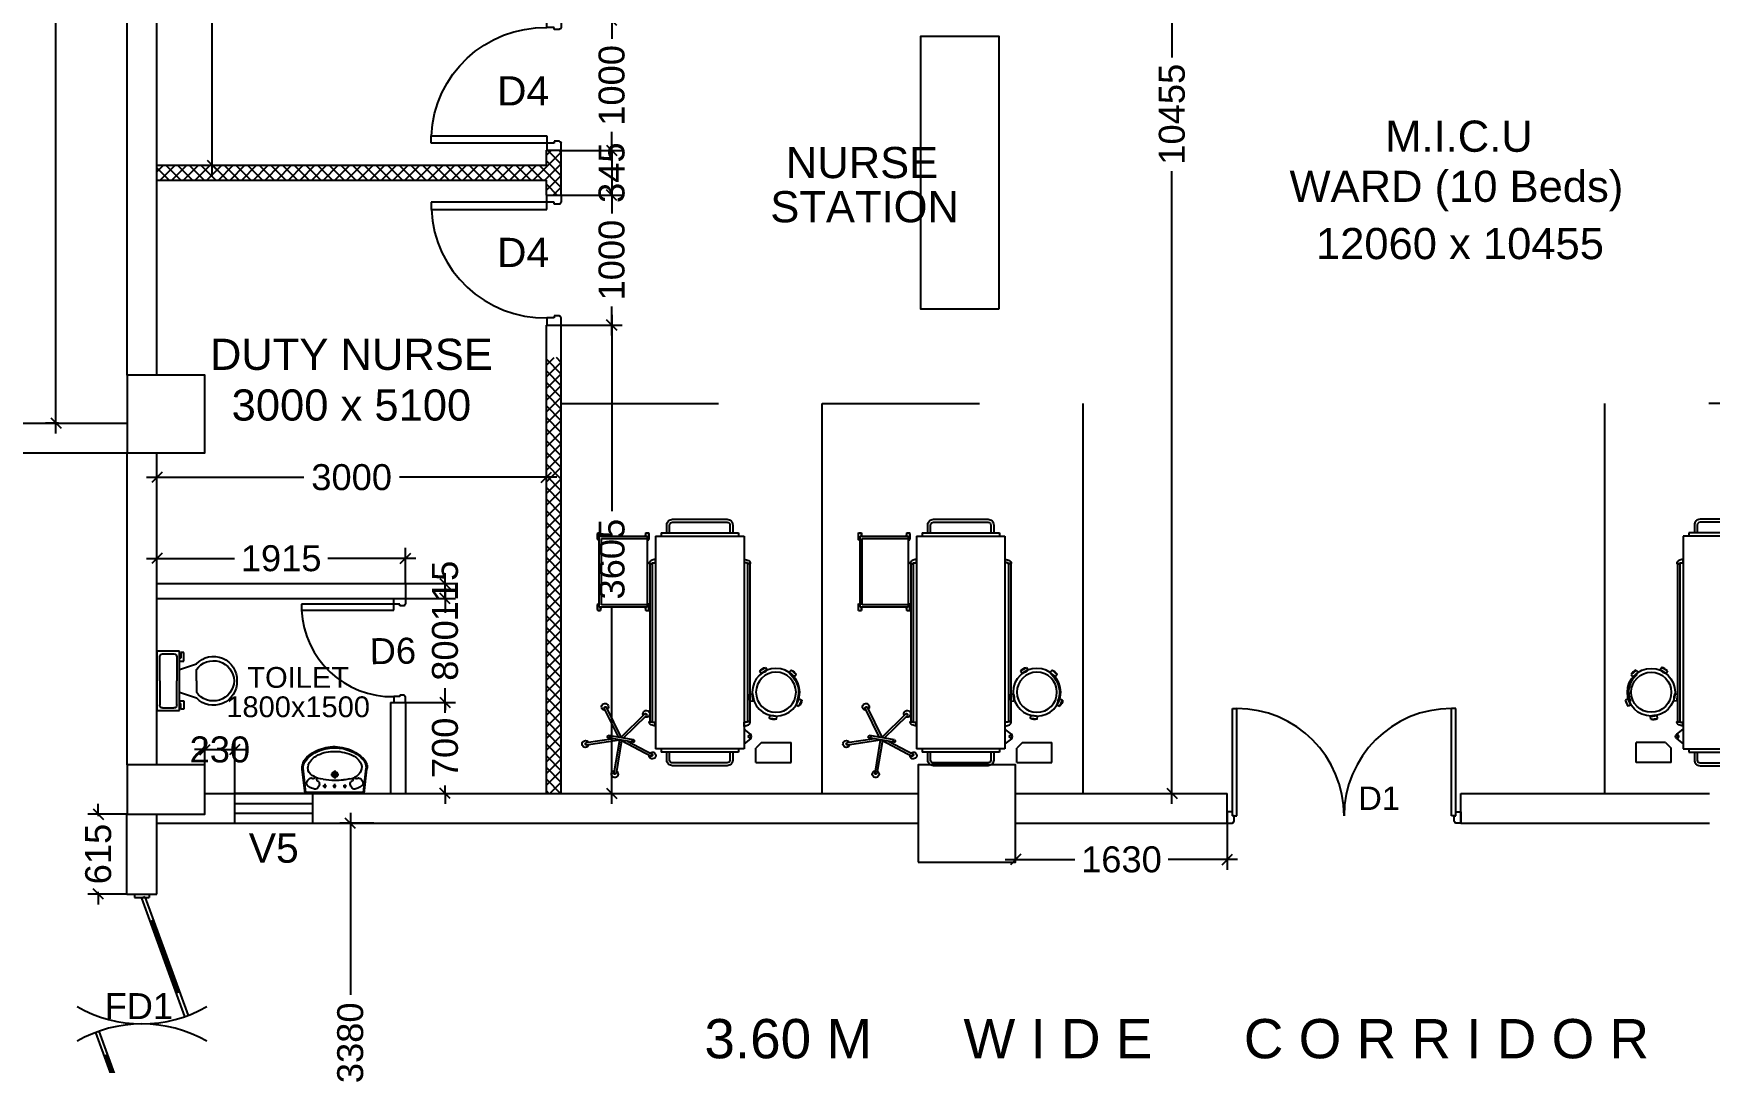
# Model space of a CAD drawing. Extents: x 7620542 to 7843793, y -6476226 to -6093835.
# Drawn here: x 7719659 to 7732567, y -6349772 to -6341852 of the extents above; entities that cross this region are included whole.
import ezdxf
from ezdxf.enums import TextEntityAlignment as Align

# ---------------------------------------------------------------- set-up
doc = ezdxf.new("R2010")
doc.units = 0
doc.header["$LTSCALE"] = 600
doc.header["$MEASUREMENT"] = 0
doc.header["$PDMODE"] = 35
doc.linetypes.add('DASHED', pattern=[0.75, 0.5, -0.25])
doc.layers.get('0').update_dxf_attribs({"linetype": 'CONTINUOUS'})
doc.layers.get('Defpoints').update_dxf_attribs({"linetype": 'CONTINUOUS'})
for name, color, linetype in [('Beds', 33, 'CONTINUOUS'), ('DIMEN', 5, 'CONTINUOUS'), ('DOOR', 32, 'CONTINUOUS'), ('Fire Door', 10, 'CONTINUOUS'), ('furniture', 33, 'CONTINUOUS'), ('joinery', 7, 'CONTINUOUS'), ('LA-column', 3, 'CONTINUOUS'), ('LOADING', 140, 'CONTINUOUS'), ('PARTI', 21, 'CONTINUOUS'), ('Parti Hat', 35, 'CONTINUOUS'), ('Room Dim', 1, 'CONTINUOUS'), ('TEXT', 6, 'CONTINUOUS'), ('Toi-Euip', 8, 'CONTINUOUS'), ('toi-fix', 46, 'CONTINUOUS'), ('Walls', 7, 'CONTINUOUS'), ('WIN', 151, 'CONTINUOUS'), ('Working Dim', 5, 'CONTINUOUS')]:
    doc.layers.add(name, color=color, linetype=linetype)
doc.styles.add('ari', font='arial.ttf')
doc.styles.add('ARIAL', font='arial.ttf')
doc.dimstyles.new('int. dim', dxfattribs={"dimtxt": 450, "dimasz": 80, "dimexe": 80, "dimexo": 0, "dimgap": 70, "dimtad": 0, "dimdec": 0, "dimzin": 12, "dimdsep": 46, "dimtxsty": 'ari', "dimblk": 'OBLIQUE', "dimcen": 2, "dimdle": 80, "dimclrd": 256, "dimclre": 256, "dimclrt": 6, "dimadec": 0, "dimazin": 0, "dimtfac": 1, "dimtdec": 0, "dimtix": 1, "dimtmove": 2, "dimatfit": 3, "dimfxl": 1, "dimtolj": 1, "dimtzin": 0, "dimlwd": -1, "dimlwe": -1, "dimarcsym": 0})

# ---------------------------------------------------------------- blocks, each defined once
blk = doc.blocks.new('_Oblique')
at = {"color": 0, "linetype": 'ByBlock', "lineweight": -2}
blk.add_line((-0.5, -0.5), (0.5, 0.5), dxfattribs=at)
blk = doc.blocks.new('*D2118')
at = {"layer": 'Defpoints', "color": 0, "transparency": 16777216}
for p in [(7719852, -6337245), (7719831, -6344850), (7719852, -6344850)]:
    blk.add_point(p, dxfattribs=at)
at = {"layer": 'Working Dim', "transparency": 16777216}
for p, q in [((7719831, -6337165), (7719831, -6340679)), ((7719852, -6337245), (7719751, -6337245)), ((7719831, -6344930), (7719831, -6341416)), ((7719852, -6344850), (7719751, -6344850))]:
    blk.add_line(p, q, dxfattribs=at)
at = {"layer": 'Working Dim', "transparency": 16777216, "xscale": 80, "yscale": 80, "zscale": 80}
for p, rotation in [((7719831, -6337245), 90), ((7719831, -6344850), 270)]:
    blk.add_blockref('_Oblique', p, dxfattribs=dict(at, rotation=rotation))
at = {"layer": 'Working Dim', "color": 6, "transparency": 16777216, "insert": (7719831, -6341048), "char_height": 200, "attachment_point": 5, "rotation": 90, "style": 'ari'}
blk.add_mtext('\\A1;7605', dxfattribs=at)
blk = doc.blocks.new('1000')
at = {"layer": 'DOOR'}
for p, q in [((0, -100), (0, 0)), ((0, 0), (50, 0)), ((50, -100), (0, -100)), ((50, 0), (50, -2)), ((63, -49), (50, -49)), ((50, -49), (50, -100)), ((50, -100), (50, -901)), ((100, -100), (50, -100)), ((63, -13), (61, -13)), ((63, -13), (63, -49)), ((100, -901), (100, -100)), ((837, -13), (837, -49)), ((837, -13), (839, -13)), ((837, -49), (850, -49)), ((850, 0), (850, -2)), ((900, 0), (850, 0)), ((850, -49), (850, -100)), ((850, -100), (900, -100)), ((900, -100), (900, 0)), ((50, -901), (100, -901))]:
    blk.add_line(p, q, dxfattribs=at)
for centre, major_axis, start_param, end_param in [((50, -13), (-7.95, 7.95), 3.926991, 5.497787), ((850, -13), (7.95, 7.95), 0.785398, 2.356194)]:
    blk.add_ellipse(centre, major_axis=major_axis, ratio=1, start_param=start_param, end_param=end_param, dxfattribs=at)
at = {"layer": 'DOOR', "color": 145}
blk.add_ellipse((64, -115), major_axis=(-520, 590), ratio=1, start_param=2.464943, end_param=4.009476, dxfattribs=at)
blk = doc.blocks.new('A$C70ED7303')
at = {"layer": 'toi-fix', "color": 8}
for p, q in [((0, 0), (229, 0)), ((229, 0), (229, -174)), ((-229, 0), (0, 0)), ((-229, -174), (-229, 0)), ((-207, -44), (-207, -131)), ((0, -22), (-185, -22)), ((0, -22), (185, -22)), ((207, -44), (207, -131)), ((229, -174), (-229, -174)), ((-218, -207), (-218, -185)), ((-218, -185), (-174, -185)), ((-153, -207), (-218, -207)), ((-185, -153), (0, -153)), ((-174, -185), (-174, -174)), ((-153, -174), (-153, -207)), ((-87, -174), (-131, -305)), ((185, -153), (0, -153)), ((87, -174), (131, -305)), ((153, -174), (153, -207)), ((153, -207), (218, -207)), ((174, -185), (174, -174)), ((218, -185), (174, -185)), ((218, -207), (218, -185)), ((0, -305), (-87, -305)), ((0, -305), (87, -305))]:
    blk.add_line(p, q, dxfattribs=at)
for centre, major_axis, start_param, end_param in [((-188, -41), (13.6, -13.6), 2.214297, 4.068888), ((188, -41), (13.6, -13.6), 0.643501, 2.498091), ((-188, -134), (-13.6, -13.6), 5.35589, 7.21048), ((188, -134), (-13.6, -13.6), 0.643501, 2.498091), ((-7, -436), (-128, -128), 4.686239, 7.105146), ((5, -435), (-113, -113), 4.541602, 7.039318), ((7, -436), (56, -172), -0.351019, 2.067888), ((-5, -435), (-113, -113), 0.814663, 3.31238)]:
    blk.add_ellipse(centre, major_axis=major_axis, ratio=1, start_param=start_param, end_param=end_param, dxfattribs=at)
blk = doc.blocks.new('A$C1E9F72C1')
at = {"layer": 'Toi-Euip', "color": 8}
for p, q in [((-228, 0), (-249, -186)), ((-228, 0), (228, 0)), ((228, 0), (249, -186)), ((-221, -7), (-242, -193)), ((-213, -10), (209, -10)), ((-64, -55), (-90, -55)), ((-76, -73), (-76, -40)), ((12, -55), (-15, -55)), ((-1, -73), (-1, -40)), ((1, -175), (1, -113)), ((92, -55), (65, -55)), ((79, -67), (79, -40)), ((221, -6), (242, -193)), ((-30, -145), (31, -145))]:
    blk.add_line(p, q, dxfattribs=at)
for centre, radius in [((-76, -55), 6.49), ((1, -145), 21.7), ((1, -145), 15.6), ((-1, -55), 6.49), ((79, -55), 6.49), ((1, -145), 11)]:
    blk.add_circle(centre, radius, dxfattribs=at)
for centre, radius, start, end in [((-208, 15), 24.9, 216.2215, 258.8549), ((208, 16), 26, 271.4204, 321.2513), ((-196, -77), 20.9, 116.809, 207.5092), ((-160, -68), 57.4, 198.3504, 235.0331), ((-125, -156), 127, 109.5864, 129.4018), ((-182, -101), 18, 230.4642, 309.5358), ((-164, -121), 8.67, 53.8926, 133.9597), ((-152, -67), 34.3, 68.6439, 118.0808), ((-77, -276), 168, 94.0281, 120.4098), ((-163, -122), 8.8, 329.6713, 65.4896), ((-131, -108), 8.62, 142.6961, 276.8474), ((-168, -75), 49.6, 12.807, 54.9415), ((-115, -115), 27, 106.386, 151.7285), ((-150, -73), 32.2, 330.0791, 16.0346), ((35, -906), 808, 92.48, 98.7772), ((-3, -837), 738, 84.4518, 89.7569), ((46, -401), 299, 76.1733, 85.7679), ((102, -220), 111, 24.9779, 81.9798), ((152, -73), 32.2, 163.9654, 209.9209), ((170, -75), 49.6, 125.0585, 167.193), ((117, -115), 27, 28.2715, 73.614), ((135, -107), 7.45, 281.3197, 41.7016), ((154, -67), 34.3, 61.9192, 111.3561), ((164, -122), 7.8, 112.0693, 194.8477), ((166, -121), 8.67, 46.0403, 126.1074), ((127, -156), 127, 50.5982, 70.4136), ((184, -101), 18, 230.4642, 309.5358), ((163, -68), 57.4, 304.9669, 341.6496), ((198, -77), 20.9, 332.4908, 63.191), ((-166, -197), 84, 173.0041, 196.7608), ((-141, -199), 107, 191.4479, 227.66), ((-163, -200), 78.8, 174.8598, 213.2089), ((-120, -183), 124, 208.7854, 238.1585), ((-110, -193), 95.5, 167.3454, 194.4146), ((-129, -205), 80.8, 113.6187, 156.307), ((-83, -175), 127, 199.3054, 242.2025), ((77, -165), 141, 291.6868, 328.1397), ((137, -201), 71.5, 327.5919, 23.2221), ((147, -198), 95.2, 311.9105, 2.7762), ((150, -200), 100, 311.3831, 7.6058), ((-16, -67), 289, 226.8801, 256.3199), ((-54, -136), 202, 229.3146, 253.0106), ((-13, -73), 250, 238.9436, 269.4813), ((0, -46), 305, 248.1503, 293.8049), ((-4, -83), 277, 253.1484, 282.8609), ((5, -23), 300, 266.1546, 294.5893), ((11, -60), 296, 278.977, 313.6155), ((18, -68), 278, 292.3326, 313.7827)]:
    blk.add_arc(centre, radius, start, end, dxfattribs=at)
blk = doc.blocks.new('HF12177-P')
for p, q in [((-0.02, -0.007), (-0.189, 0.225)), ((0, 0), (-0.172, 0.237)), ((0, 0), (0.172, 0.237)), ((0.02, -0.007), (0.189, 0.225)), ((-0.063, -0.027), (-0.295, -0.102)), ((-0.01, -0.031), (-0.289, -0.121)), ((-0.12, -0.015), (-0.12, -0.019)), ((-0.112, -0.007), (0.112, -0.007)), ((-0.112, -0.027), (0.112, -0.027)), ((-0.1, -0.007), (-0.1, -0.027)), ((-0.01, -0.031), (-0.01, -0.324)), ((0.01, -0.031), (0.01, -0.324)), ((0.01, -0.031), (0.289, -0.121)), ((0.063, -0.027), (0.295, -0.102)), ((0.1, -0.007), (0.1, -0.027)), ((0.12, -0.015), (0.12, -0.019))]:
    blk.add_line(p, q)
for centre, radius, start, end in [((-0.185, 0.238), 0.03, 325.4712, 286.5288), ((-0.182, 0.23), 0.008, 126.3733, 216), ((0, -0.017), 0.315, 125.6267, 126.3733), ((-0.179, 0.233), 0.008, 36, 125.6267), ((0.185, 0.238), 0.03, 253.4712, 214.5288), ((0.179, 0.233), 0.008, 54.3733, 144), ((0, -0.017), 0.315, 53.6267, 54.3733), ((0.182, 0.23), 0.008, 324, 53.6267), ((-0.3, -0.114), 0.03, 37.4712, 358.5288), ((-0.293, -0.11), 0.008, 108, 197.6267), ((0, -0.017), 0.315, 197.6267, 198.3733), ((-0.291, -0.114), 0.008, 198.3733, 288), ((-0.112, -0.015), 0.008, 90, 180), ((-0.112, -0.019), 0.008, 180, 270), ((0.112, -0.015), 0.008, 0, 90), ((0.112, -0.019), 0.008, 270, 0), ((0.3, -0.114), 0.03, 181.4712, 142.5288), ((0.291, -0.114), 0.008, 252, 341.6267), ((0.293, -0.11), 0.008, 342.3733, 72), ((0, -0.017), 0.315, 341.6267, 342.3733), ((0, -0.332), 0.03, 109.4712, 70.5288), ((-0.002, -0.324), 0.008, 180, 269.6267), ((0, -0.017), 0.315, 269.6267, 270.3733), ((0.002, -0.324), 0.008, 270.3733, 0)]:
    blk.add_arc(centre, radius, start, end)
blk = doc.blocks.new('HF10037A-P')
for p, q in [((-0.03, 0.413), (-0.03, 0.388)), ((0.03, 0.413), (-0.03, 0.413)), ((0.03, 0.388), (-0.03, 0.388)), ((0.03, 0.413), (0.03, 0.388)), ((-0.216, 0.279), (-0.23, 0.221)), ((-0.23, 0.221), (-0.206, 0.215)), ((-0.216, 0.279), (-0.192, 0.273)), ((-0.192, 0.273), (-0.206, 0.215)), ((0.191, 0.27), (0.215, 0.277)), ((0.191, 0.27), (0.209, 0.212)), ((0.191, 0.237), (0.2, 0.24)), ((0.209, 0.212), (0.233, 0.22)), ((0.215, 0.277), (0.233, 0.22)), ((-0.164, 0.006), (-0.149, 0.026)), ((-0.164, 0.006), (-0.116, -0.03)), ((-0.149, 0.026), (-0.101, -0.01)), ((0.096, -0.011), (0.146, 0.023)), ((0.111, 0.011), (0.116, 0.003)), ((0.111, -0.031), (0.16, 0.003)), ((0.16, 0.003), (0.146, 0.023)), ((-0.116, -0.03), (-0.101, -0.01)), ((0.111, -0.031), (0.096, -0.011))]:
    blk.add_line(p, q)
for radius in [0.21, 0.177]:
    blk.add_circle((0, 0.177), radius)
for centre, radius, start, end in [((0, 0.325), 0.0925, 71.0754, 108.9246), ((0, 0.475), 0.0925, 251.0754, 288.9246), ((-0.138, 0.229), 0.0925, 147.3419, 185.1912), ((-0.284, 0.265), 0.0925, 327.3419, 5.1912), ((0, 0.177), 0.2, 303.6037, 17.3657), ((0.284, 0.268), 0.0925, 178.8412, 216.6904), ((0.141, 0.222), 0.0925, 358.8412, 36.6904), ((-0.087, 0.058), 0.0925, 214.1875, 252.0368), ((-0.177, -0.062), 0.0925, 34.1875, 72.0368), ((0.171, -0.066), 0.0925, 105.5121, 143.3614), ((0.086, 0.058), 0.0925, 285.5121, 323.3614)]:
    blk.add_arc(centre, radius, start, end)
blk = doc.blocks.new('ME17678-P')
at = {"layer": 'furniture', "color": 21}
for p, q in [((-0.05, 0.175), (0.26, 0.175)), ((-0.05, 0.175), (-0.05, 0.05)), ((0.26, 0.175), (0.26, 0)), ((0, 0), (-0.05, 0.05)), ((0, 0), (0.26, 0))]:
    blk.add_line(p, q, dxfattribs=at)
blk = doc.blocks.new('A$C6969112B')
at = {"layer": 'furniture', "color": 8}
for p, q in [((428, 1689), (478, 1729)), ((478, 1766), (1160, 1766)), ((478, 131), (478, 1766)), ((521, 1793), (1116, 1793)), ((521, 1766), (521, 1793)), ((1116, 1766), (1116, 1793)), ((1160, 131), (1160, 1766)), ((428, 1654), (478, 1615)), ((432, 1559), (432, 1557)), ((434, 343), (434, 1557)), ((451, 343), (451, 1557)), ((453, 1559), (453, 1557)), ((476, 1595), (476, 1561)), ((1162, 1595), (1162, 1561)), ((1185, 1559), (1185, 1557)), ((1186, 343), (1186, 1557)), ((1204, 343), (1204, 1557)), ((1205, 1559), (1205, 1557)), ((1234, 703), (1212, 703)), ((1212, 703), (1212, 650)), ((1223, 650), (1212, 650)), ((1223, 131), (1223, 676)), ((1223, 676), (1594, 676)), ((1223, 659), (1577, 659)), ((1234, 703), (1234, 676)), ((1577, 659), (1577, 148)), ((1605, 703), (1583, 703)), ((1583, 703), (1583, 676)), ((1594, 676), (1594, 131)), ((1605, 650), (1594, 650)), ((1605, 703), (1605, 650)), ((432, 340), (432, 343)), ((453, 340), (453, 343)), ((476, 304), (476, 339)), ((1162, 304), (1162, 339)), ((1185, 340), (1185, 343)), ((1205, 340), (1205, 343)), ((1160, 131), (478, 131)), ((521, 105), (521, 131)), ((1116, 105), (1116, 131)), ((1223, 157), (1212, 157)), ((1212, 157), (1212, 105)), ((1577, 148), (1223, 148)), ((1594, 131), (1223, 131)), ((1234, 131), (1234, 105)), ((1583, 131), (1583, 105)), ((1605, 157), (1594, 157)), ((1605, 157), (1605, 105)), ((1116, 105), (521, 105)), ((1234, 105), (1212, 105)), ((1605, 105), (1583, 105))]:
    blk.add_line(p, q, dxfattribs=at)
for points in [[(565, 1793), (565, 1854, -0.414214), (608, 1897), (1029, 1897, -0.414214), (1073, 1854), (1073, 1793)], [(587, 1793), (587, 1854, -0.414214), (608, 1875), (1029, 1875, -0.414214), (1051, 1854), (1051, 1793)], [(476, 1593), (451, 1585, 0.318781), (430, 1563), (430, 1559), (455, 1559), (455, 1563), (476, 1563)], [(1162, 1593), (1186, 1585, -0.318781), (1208, 1563), (1208, 1559), (1182, 1559), (1182, 1563), (1162, 1563)], [(476, 307), (451, 314, -0.318781), (430, 336), (430, 340), (455, 340), (455, 336), (476, 336)], [(1162, 307), (1186, 314, 0.318781), (1208, 336), (1208, 340), (1182, 340), (1182, 336), (1162, 336)], [(1073, 105), (1073, 44, -0.414214), (1029, 0), (608, 0, -0.414214), (565, 44), (565, 105)], [(1051, 105), (1051, 44, -0.414214), (1029, 22), (608, 22, -0.414214), (587, 44), (587, 105)]]:
    blk.add_lwpolyline(points, format="xyb", dxfattribs=at)
for points in [[(432, 1557), (453, 1557)], [(476, 1595), (478, 1595)], [(476, 1561), (478, 1561)], [(1162, 1595), (1160, 1595)], [(1162, 1561), (1160, 1561)], [(1205, 1557), (1185, 1557)], [(432, 343), (453, 343)], [(476, 339), (478, 339)], [(476, 304), (478, 304)], [(1162, 339), (1160, 339)], [(1162, 304), (1160, 304)], [(1205, 343), (1185, 343)]]:
    blk.add_lwpolyline(points, dxfattribs=at)
blk.add_circle((435, 1672), 9.27, dxfattribs=at)
for centre, radius, start, end in [((441, 1672), 21.4, 125.427, 234.573), ((1289, 676), 80.7, 161.0754, 198.9246), ((1158, 676), 80.7, 0, 18.9246), ((1660, 676), 80.7, 161.0754, 180), ((1529, 676), 80.7, 341.0754, 18.9246), ((1289, 131), 80.7, 161.0754, 198.9246), ((1158, 131), 80.7, 341.0754, 0), ((1660, 131), 80.7, 180, 198.9246), ((1529, 131), 80.7, 341.0754, 18.9246)]:
    blk.add_arc(centre, radius, start, end, dxfattribs=at)
at = {"layer": 'LOADING', "color": 8, "yscale": 872.7299101983663, "zscale": 872.7299101979671}
for name, p, xscale, rotation in [('HF12177-P', (1425, 1676), -872.7299101979006, 170.2976301882088), ('HF10037A-P', (215, 1178), -872.7299102004868, 353.6512974186875)]:
    blk.add_blockref(name, p, dxfattribs=dict(at, xscale=xscale, rotation=rotation))
at = {"layer": 'LOADING', "color": 8, "xscale": -872.7299101983663, "yscale": 872.7299101983663, "zscale": 872.7299101979671}
blk.add_blockref('ME17678-P', (343, 1719), dxfattribs=at)
blk = doc.blocks.new('Z$W@#1275')
at = {"layer": 'DOOR'}
for p, q in [((73, 1500), (0, 1500)), ((0, 1500), (0, 1467)), ((0, 1467), (2, 1467)), ((11, 1456), (11, 1458)), ((11, 1456), (47, 1456)), ((47, 1467), (736, 1467)), ((47, 1467), (47, 1439)), ((47, 1456), (47, 1467)), ((47, 1467), (73, 1467)), ((47, 1439), (736, 1439)), ((73, 1467), (73, 1500)), ((736, 1467), (736, 1439)), ((0, 33), (2, 33)), ((0, 0), (0, 33)), ((73, 0), (0, 0)), ((11, 44), (11, 42)), ((11, 44), (47, 44)), ((47, 61), (736, 61)), ((47, 33), (47, 61)), ((47, 44), (47, 33)), ((47, 33), (736, 33)), ((47, 33), (73, 33)), ((73, 33), (73, 0)), ((736, 33), (736, 61))]:
    blk.add_line(p, q, dxfattribs=at)
for centre, start, end in [((11, 1467), 180, 270), ((11, 33), 90, 180)]:
    blk.add_arc(centre, 9.13, start, end, dxfattribs=at)
at = {"layer": 'DOOR', "color": 145}
for centre, start, end in [((47, 1439), 270, 0), ((47, 61), 0, 90)]:
    blk.add_arc(centre, 689, start, end, dxfattribs=at)
blk = doc.blocks.new('A$C15456D16')
at = {"layer": 'Fire Door'}
for p, q in [((969, -4), (56, 329)), ((969, -4), (56, 329)), ((969, -4), (56, 329)), ((979, 23), (65, 355)), ((979, 23), (65, 355)), ((979, 23), (65, 355)), ((248, 289), (238, 262)), ((248, 289), (238, 262)), ((248, 289), (238, 262)), ((791, 76), (243, 276)), ((791, 76), (243, 276)), ((791, 76), (243, 276)), ((-1000, 56), (-972, 56)), ((-1000, -56), (-1000, 56)), ((-1000, 56), (-972, 56)), ((-1000, -56), (-1000, 56)), ((-1000, 56), (-972, 56)), ((-1000, -56), (-1000, 56)), ((-979, -23), (-969, 4)), ((-979, -23), (-969, 4)), ((-979, -23), (-969, 4)), ((-972, -56), (-972, 56)), ((-972, -56), (-972, 56)), ((-972, -56), (-972, 56)), ((-969, 4), (-56, -329)), ((-969, 4), (-56, -329)), ((-969, 4), (-56, -329)), ((796, 89), (786, 63)), ((796, 89), (786, 63)), ((796, 89), (786, 63)), ((979, 23), (969, -4)), ((979, 23), (969, -4)), ((979, 23), (969, -4)), ((1000, 56), (972, 56)), ((972, -56), (972, 56)), ((1000, 56), (972, 56)), ((972, -56), (972, 56)), ((1000, 56), (972, 56)), ((972, -56), (972, 56)), ((1000, -56), (1000, 56)), ((1000, -56), (1000, 56)), ((1000, -56), (1000, 56)), ((-1000, -56), (-972, -56)), ((-1000, -56), (-972, -56)), ((-1000, -56), (-972, -56)), ((-979, -23), (-65, -355)), ((-979, -23), (-65, -355)), ((-979, -23), (-65, -355)), ((-796, -89), (-786, -63)), ((-796, -89), (-786, -63)), ((-796, -89), (-786, -63)), ((-791, -76), (-243, -276)), ((-791, -76), (-243, -276)), ((-791, -76), (-243, -276)), ((1000, -56), (972, -56)), ((1000, -56), (972, -56)), ((1000, -56), (972, -56)), ((-238, -262), (-248, -289)), ((-238, -262), (-248, -289)), ((-238, -262), (-248, -289))]:
    blk.add_line(p, q, dxfattribs=at)
at = {"layer": 'Fire Door', "extrusion": (0, 0, -1)}
for centre, major_axis, start_param, end_param in [((-1000, 0), (-1000, 0), 2.617886, 3.665084), ((-1000, 0), (-1000, 0), 2.617886, 3.665084), ((-1000, 0), (-1000, 0), 2.617886, 3.665084), ((1000, 0), (1000, 0), 2.618102, 3.665299), ((1000, 0), (1000, 0), 2.618102, 3.665299), ((1000, 0), (1000, 0), 2.618102, 3.665299)]:
    blk.add_ellipse(centre, major_axis=major_axis, ratio=1, start_param=start_param, end_param=end_param, dxfattribs=at)
blk = doc.blocks.new('*D2275')
at = {"layer": 'Defpoints', "color": 0, "transparency": 16777216}
for p in [(7728267, -6337246), (7728267, -6347701, 3), (7728427, -6347701)]:
    blk.add_point(p, dxfattribs=at)
at = {"layer": 'Working Dim', "transparency": 16777216}
for p, q in [((7728427, -6337166), (7728427, -6342036)), ((7728267, -6337246), (7728507, -6337246)), ((7728427, -6347781), (7728427, -6342911)), ((7728267, -6347701), (7728507, -6347701))]:
    blk.add_line(p, q, dxfattribs=at)
at = {"layer": 'Working Dim', "transparency": 16777216, "xscale": 80, "yscale": 80, "zscale": 80}
for p, rotation in [((7728427, -6337246), 90), ((7728427, -6347701), 270)]:
    blk.add_blockref('_Oblique', p, dxfattribs=dict(at, rotation=rotation))
at = {"layer": 'Working Dim', "color": 6, "transparency": 16777216, "insert": (7728427, -6342473), "char_height": 200, "attachment_point": 5, "rotation": 90, "style": 'ari'}
blk.add_mtext('\\A1;10455', dxfattribs=at)
blk = doc.blocks.new('*D2586')
at = {"layer": 'Defpoints', "color": 0, "transparency": 16777216}
for p in [(7720379, -6347861, -28), (7720158, -6348476), (7720379, -6348476, -15)]:
    blk.add_point(p, dxfattribs=at)
at = {"layer": 'Working Dim', "transparency": 16777216}
for p, q in [((7720158, -6347861), (7720158, -6347781)), ((7720379, -6347861), (7720078, -6347861)), ((7720158, -6347861), (7720158, -6347876)), ((7720158, -6348476), (7720158, -6348460)), ((7720379, -6348476), (7720078, -6348476)), ((7720158, -6348476), (7720158, -6348556))]:
    blk.add_line(p, q, dxfattribs=at)
at = {"layer": 'Working Dim', "transparency": 16777216, "xscale": 80, "yscale": 80, "zscale": 80}
for p, rotation in [((7720158, -6347861), 270), ((7720158, -6348476), 90)]:
    blk.add_blockref('_Oblique', p, dxfattribs=dict(at, rotation=rotation))
at = {"layer": 'Working Dim', "color": 6, "transparency": 16777216, "insert": (7720158, -6348168), "char_height": 200, "attachment_point": 5, "rotation": 90, "style": 'ari'}
blk.add_mtext('\\A1;615', dxfattribs=at)
blk = doc.blocks.new('*D2587')
at = {"layer": 'Defpoints', "color": 0, "transparency": 16777216}
for p in [(7722099, -6347931), (7722279, -6347931, -11), (7722279, -6351311, -14)]:
    blk.add_point(p, dxfattribs=at)
at = {"layer": 'Working Dim', "transparency": 16777216}
for p, q in [((7722279, -6347931), (7722019, -6347931)), ((7722099, -6347851), (7722099, -6349252)), ((7722099, -6351391), (7722099, -6349989)), ((7722279, -6351311), (7722019, -6351311))]:
    blk.add_line(p, q, dxfattribs=at)
at = {"layer": 'Working Dim', "transparency": 16777216, "xscale": 80, "yscale": 80, "zscale": 80}
for p, rotation in [((7722099, -6347931), 90), ((7722099, -6351311), 270)]:
    blk.add_blockref('_Oblique', p, dxfattribs=dict(at, rotation=rotation))
at = {"layer": 'Working Dim', "color": 6, "transparency": 16777216, "insert": (7722099, -6349621), "char_height": 200, "attachment_point": 5, "rotation": 90, "style": 'ari'}
blk.add_mtext('\\A1;3380', dxfattribs=at)
blk = doc.blocks.new('*D2589')
at = {"layer": 'Defpoints', "color": 0, "transparency": 16777216}
for p in [(7728853, -6347931, -11), (7727223, -6348230, 11162), (7728853, -6348210)]:
    blk.add_point(p, dxfattribs=at)
at = {"layer": 'Working Dim', "transparency": 16777216}
for p, q in [((7728853, -6347931), (7728853, -6348290)), ((7727223, -6348230), (7727223, -6348130)), ((7727143, -6348210), (7727679, -6348210)), ((7728933, -6348210), (7728397, -6348210))]:
    blk.add_line(p, q, dxfattribs=at)
at = {"layer": 'Working Dim', "transparency": 16777216, "xscale": 80, "yscale": 80, "zscale": 80, "rotation": 180}
blk.add_blockref('_Oblique', (7727223, -6348210), dxfattribs=at)
at = {"layer": 'Working Dim', "transparency": 16777216, "xscale": 80, "yscale": 80, "zscale": 80}
blk.add_blockref('_Oblique', (7728853, -6348210), dxfattribs=at)
at = {"layer": 'Working Dim', "color": 6, "transparency": 16777216, "insert": (7728038, -6348210), "char_height": 200, "attachment_point": 5, "style": 'ari'}
blk.add_mtext('\\A1;1630', dxfattribs=at)
blk = doc.blocks.new('*D2591')
at = {"layer": 'Defpoints', "color": 0, "transparency": 16777216}
for p in [(7722524, -6345892), (7720609, -6346086, -11), (7722524, -6346086, -11)]:
    blk.add_point(p, dxfattribs=at)
at = {"layer": 'Working Dim', "transparency": 16777216}
for p, q in [((7720609, -6346086), (7720609, -6345812)), ((7722524, -6346086), (7722524, -6345812)), ((7720529, -6345892), (7721206, -6345892)), ((7722604, -6345892), (7721926, -6345892))]:
    blk.add_line(p, q, dxfattribs=at)
at = {"layer": 'Working Dim', "transparency": 16777216, "xscale": 80, "yscale": 80, "zscale": 80, "rotation": 180}
blk.add_blockref('_Oblique', (7720609, -6345892), dxfattribs=at)
at = {"layer": 'Working Dim', "transparency": 16777216, "xscale": 80, "yscale": 80, "zscale": 80}
blk.add_blockref('_Oblique', (7722524, -6345892), dxfattribs=at)
at = {"layer": 'Working Dim', "color": 6, "transparency": 16777216, "insert": (7721566, -6345892), "char_height": 200, "attachment_point": 5, "style": 'ari'}
blk.add_mtext('\\A1;1915', dxfattribs=at)
blk = doc.blocks.new('*D2592')
at = {"layer": 'Defpoints', "color": 0, "transparency": 16777216}
for p in [(7722524, -6347001, -11), (7722829, -6347001), (7722524, -6347701, -11)]:
    blk.add_point(p, dxfattribs=at)
at = {"layer": 'Working Dim', "transparency": 16777216}
for p, q in [((7722524, -6347001), (7722909, -6347001)), ((7722829, -6347001), (7722829, -6346921)), ((7722829, -6347001), (7722829, -6347061)), ((7722829, -6347701), (7722829, -6347640)), ((7722524, -6347701), (7722909, -6347701)), ((7722829, -6347701), (7722829, -6347781))]:
    blk.add_line(p, q, dxfattribs=at)
at = {"layer": 'Working Dim', "transparency": 16777216, "xscale": 80, "yscale": 80, "zscale": 80}
for p, rotation in [((7722829, -6347001), 270), ((7722829, -6347701), 90)]:
    blk.add_blockref('_Oblique', p, dxfattribs=dict(at, rotation=rotation))
at = {"layer": 'Working Dim', "color": 6, "transparency": 16777216, "insert": (7722829, -6347351), "char_height": 200, "attachment_point": 5, "rotation": 90, "style": 'ari'}
blk.add_mtext('\\A1;700', dxfattribs=at)
blk = doc.blocks.new('*D2593')
at = {"layer": 'Defpoints', "color": 0, "transparency": 16777216}
for p in [(7722524, -6346201, -11), (7722829, -6346201), (7722524, -6347001, -11)]:
    blk.add_point(p, dxfattribs=at)
at = {"layer": 'Working Dim', "transparency": 16777216}
for p, q in [((7722829, -6346121), (7722829, -6346310)), ((7722524, -6346201), (7722909, -6346201)), ((7722829, -6347081), (7722829, -6346891)), ((7722524, -6347001), (7722909, -6347001))]:
    blk.add_line(p, q, dxfattribs=at)
at = {"layer": 'Working Dim', "transparency": 16777216, "xscale": 80, "yscale": 80, "zscale": 80}
for p, rotation in [((7722829, -6346201), 90), ((7722829, -6347001), 270)]:
    blk.add_blockref('_Oblique', p, dxfattribs=dict(at, rotation=rotation))
at = {"layer": 'Working Dim', "color": 6, "transparency": 16777216, "insert": (7722829, -6346601), "char_height": 200, "attachment_point": 5, "rotation": 90, "style": 'ari'}
blk.add_mtext('\\A1;800', dxfattribs=at)
blk = doc.blocks.new('*D2594')
at = {"layer": 'Defpoints', "color": 0, "transparency": 16777216}
for p in [(7722524, -6346086), (7722829, -6346086), (7722524, -6346201, -11)]:
    blk.add_point(p, dxfattribs=at)
at = {"layer": 'Working Dim', "transparency": 16777216}
for p, q in [((7722829, -6346086), (7722829, -6346006)), ((7722524, -6346086), (7722909, -6346086)), ((7722829, -6346201), (7722829, -6346086)), ((7722524, -6346201), (7722909, -6346201)), ((7722829, -6346201), (7722829, -6346281))]:
    blk.add_line(p, q, dxfattribs=at)
at = {"layer": 'Working Dim', "transparency": 16777216, "xscale": 80, "yscale": 80, "zscale": 80}
for p, rotation in [((7722829, -6346086), 270), ((7722829, -6346201), 90)]:
    blk.add_blockref('_Oblique', p, dxfattribs=dict(at, rotation=rotation))
at = {"layer": 'Working Dim', "color": 6, "transparency": 16777216, "insert": (7722829, -6346143), "char_height": 200, "attachment_point": 5, "rotation": 90, "style": 'ari'}
blk.add_mtext('\\A1;115', dxfattribs=at)
blk = doc.blocks.new('A$C782D609A')
at = {"layer": 'WIN', "linetype": 'Continuous'}
for p, q in [((-300, 230), (300, 230)), ((-300, 230), (-300, 0)), ((300, 230), (300, 0)), ((-300, 0), (300, 0))]:
    blk.add_line(p, q, dxfattribs=at)
at = {"layer": 'WIN', "linetype": 'DASHED', "ltscale": 300}
for p, q in [((-300, 153), (300, 153)), ((-300, 77), (300, 77))]:
    blk.add_line(p, q, dxfattribs=at)
blk = doc.blocks.new('*D2595')
at = {"layer": 'Defpoints', "color": 0, "transparency": 16777216}
for p in [(7721209, -6347364), (7720979, -6347701, -11), (7721209, -6347701, -17)]:
    blk.add_point(p, dxfattribs=at)
at = {"layer": 'Working Dim', "transparency": 16777216}
for p, q in [((7720979, -6347701), (7720979, -6347284)), ((7721209, -6347701), (7721209, -6347284)), ((7720979, -6347364), (7720899, -6347364)), ((7720979, -6347364), (7721209, -6347364)), ((7721209, -6347364), (7721289, -6347364))]:
    blk.add_line(p, q, dxfattribs=at)
at = {"layer": 'Working Dim', "transparency": 16777216, "xscale": 80, "yscale": 80, "zscale": 80}
blk.add_blockref('_Oblique', (7720979, -6347364), dxfattribs=at)
at = {"layer": 'Working Dim', "transparency": 16777216, "xscale": 80, "yscale": 80, "zscale": 80, "rotation": 180}
blk.add_blockref('_Oblique', (7721209, -6347364), dxfattribs=at)
at = {"layer": 'Working Dim', "color": 6, "transparency": 16777216, "insert": (7721094, -6347364), "char_height": 200, "attachment_point": 5, "style": 'ari'}
blk.add_mtext('\\A1;230', dxfattribs=at)
blk = doc.blocks.new('*D2601')
at = {"layer": 'Defpoints', "color": 0, "transparency": 16777216}
for p in [(7723724, -6341751, -22), (7723724, -6342751, -11), (7724112, -6342751)]:
    blk.add_point(p, dxfattribs=at)
at = {"layer": 'Working Dim', "transparency": 16777216}
for p, q in [((7723724, -6341751), (7724192, -6341751)), ((7724112, -6341671), (7724112, -6341892)), ((7724112, -6342831), (7724112, -6342609)), ((7723724, -6342751), (7724192, -6342751))]:
    blk.add_line(p, q, dxfattribs=at)
at = {"layer": 'Working Dim', "transparency": 16777216, "xscale": 80, "yscale": 80, "zscale": 80}
for p, rotation in [((7724112, -6341751), 90), ((7724112, -6342751), 270)]:
    blk.add_blockref('_Oblique', p, dxfattribs=dict(at, rotation=rotation))
at = {"layer": 'Working Dim', "color": 6, "transparency": 16777216, "insert": (7724112, -6342251), "char_height": 200, "attachment_point": 5, "rotation": 90, "style": 'ari'}
blk.add_mtext('\\A1;1000', dxfattribs=at)
blk = doc.blocks.new('*D2602')
at = {"layer": 'Defpoints', "color": 0, "transparency": 16777216}
for p in [(7723724, -6342751, -11), (7723724, -6343096, -22), (7724112, -6343096)]:
    blk.add_point(p, dxfattribs=at)
at = {"layer": 'Working Dim', "transparency": 16777216}
for p, q in [((7723724, -6342751), (7724192, -6342751)), ((7724112, -6342751), (7724112, -6342671)), ((7724112, -6342751), (7724112, -6343096)), ((7723724, -6343096), (7724192, -6343096)), ((7724112, -6343096), (7724112, -6343176))]:
    blk.add_line(p, q, dxfattribs=at)
at = {"layer": 'Working Dim', "transparency": 16777216, "xscale": 80, "yscale": 80, "zscale": 80}
for p, rotation in [((7724112, -6342751), 270), ((7724112, -6343096), 90)]:
    blk.add_blockref('_Oblique', p, dxfattribs=dict(at, rotation=rotation))
at = {"layer": 'Working Dim', "color": 6, "transparency": 16777216, "insert": (7724112, -6342923), "char_height": 200, "attachment_point": 5, "rotation": 90, "style": 'ari'}
blk.add_mtext('\\A1;345', dxfattribs=at)
blk = doc.blocks.new('*D2603')
at = {"layer": 'Defpoints', "color": 0, "transparency": 16777216}
for p in [(7723724, -6343096, -22), (7723724, -6344096, -22), (7724112, -6344096)]:
    blk.add_point(p, dxfattribs=at)
at = {"layer": 'Working Dim', "transparency": 16777216}
for p, q in [((7724112, -6343016), (7724112, -6343237)), ((7723724, -6343096), (7724192, -6343096)), ((7724112, -6344176), (7724112, -6343954)), ((7723724, -6344096), (7724192, -6344096))]:
    blk.add_line(p, q, dxfattribs=at)
at = {"layer": 'Working Dim', "transparency": 16777216, "xscale": 80, "yscale": 80, "zscale": 80}
for p, rotation in [((7724112, -6343096), 90), ((7724112, -6344096), 270)]:
    blk.add_blockref('_Oblique', p, dxfattribs=dict(at, rotation=rotation))
at = {"layer": 'Working Dim', "color": 6, "transparency": 16777216, "insert": (7724112, -6343596), "char_height": 200, "attachment_point": 5, "rotation": 90, "style": 'ari'}
blk.add_mtext('\\A1;1000', dxfattribs=at)
blk = doc.blocks.new('*D2604')
at = {"layer": 'Defpoints', "color": 0, "transparency": 16777216}
for p in [(7723724, -6344096, -22), (7723726, -6347701, -11), (7724112, -6347701)]:
    blk.add_point(p, dxfattribs=at)
at = {"layer": 'Working Dim', "transparency": 16777216}
for p, q in [((7724112, -6344016), (7724112, -6345529)), ((7723724, -6344096), (7724192, -6344096)), ((7724112, -6347781), (7724112, -6346267)), ((7723726, -6347701), (7724192, -6347701))]:
    blk.add_line(p, q, dxfattribs=at)
at = {"layer": 'Working Dim', "transparency": 16777216, "xscale": 80, "yscale": 80, "zscale": 80}
for p, rotation in [((7724112, -6344096), 90), ((7724112, -6347701), 270)]:
    blk.add_blockref('_Oblique', p, dxfattribs=dict(at, rotation=rotation))
at = {"layer": 'Working Dim', "color": 6, "transparency": 16777216, "insert": (7724112, -6345898), "char_height": 200, "attachment_point": 5, "rotation": 90, "style": 'ari'}
blk.add_mtext('\\A1;3605', dxfattribs=at)
blk = doc.blocks.new('*D2606')
at = {"layer": 'Defpoints', "color": 0, "transparency": 16777216}
for p in [(7720952, -6339676, -11), (7720952, -6342866, -11), (7721035, -6342866)]:
    blk.add_point(p, dxfattribs=at)
at = {"layer": 'Working Dim', "transparency": 16777216}
for p, q in [((7720952, -6339676), (7721115, -6339676)), ((7721035, -6339596), (7721035, -6340902)), ((7721035, -6342946), (7721035, -6341639)), ((7720952, -6342866), (7721115, -6342866))]:
    blk.add_line(p, q, dxfattribs=at)
at = {"layer": 'Working Dim', "transparency": 16777216, "xscale": 80, "yscale": 80, "zscale": 80}
for p, rotation in [((7721035, -6339676), 90), ((7721035, -6342866), 270)]:
    blk.add_blockref('_Oblique', p, dxfattribs=dict(at, rotation=rotation))
at = {"layer": 'Working Dim', "color": 6, "transparency": 16777216, "insert": (7721035, -6341271), "char_height": 200, "attachment_point": 5, "rotation": 90, "style": 'ari'}
blk.add_mtext('\\A1;3190', dxfattribs=at)
blk = doc.blocks.new('*D2608')
at = {"layer": 'Defpoints', "color": 0, "transparency": 16777216}
for p in [(7720609, -6345309, -15), (7723609, -6345268), (7723609, -6345309, -19)]:
    blk.add_point(p, dxfattribs=at)
at = {"layer": 'Working Dim', "transparency": 16777216}
for p, q in [((7720609, -6345309), (7720609, -6345188)), ((7723609, -6345309), (7723609, -6345188)), ((7720529, -6345268), (7721741, -6345268)), ((7723689, -6345268), (7722477, -6345268))]:
    blk.add_line(p, q, dxfattribs=at)
at = {"layer": 'Working Dim', "transparency": 16777216, "xscale": 80, "yscale": 80, "zscale": 80, "rotation": 180}
blk.add_blockref('_Oblique', (7720609, -6345268), dxfattribs=at)
at = {"layer": 'Working Dim', "transparency": 16777216, "xscale": 80, "yscale": 80, "zscale": 80}
blk.add_blockref('_Oblique', (7723609, -6345268), dxfattribs=at)
at = {"layer": 'Working Dim', "color": 6, "transparency": 16777216, "insert": (7722109, -6345268), "char_height": 200, "attachment_point": 5, "style": 'ari'}
blk.add_mtext('\\A1;3000', dxfattribs=at)

msp = doc.modelspace()

# ---------------------------------------------------------------- hatches: boundary and pattern name
at = {"layer": 'Parti Hat'}
h = msp.add_hatch(dxfattribs=at)
h.set_pattern_fill('ANSI37', color=10, scale=20, angle=-90, style=0)
h.set_pattern_definition([(315, (10793084.053, -3203268.15), (44.9012806, 44.9012806), []), (45, (10793084.053, -3203268.15), (-44.9012806, 44.9012806), [])])
h.paths.add_polyline_path([(7723608.878, -6342980.582), (7723608.878, -6343095.582), (7723723.878, -6343095.582), (7723723.878, -6342750.582), (7723608.878, -6342750.582), (7723608.878, -6342865.582), (7720608.878, -6342865.582), (7720608.878, -6342980.582)])
h.paths.add_polyline_path([(7723608.878, -6347700.684), (7723723.878, -6347700.684), (7723723.878, -6344345.582), (7723608.878, -6344345.582)])
h.paths.add_polyline_path([(7723723.878, -6338060.78), (7723608.878, -6338060.78), (7723608.878, -6341500.582), (7723723.878, -6341500.582)])

# ---------------------------------------------------------------- linework, layer by layer
at = {"layer": 'Beds'}
for p, q in [((7723723.927, -6344700.751, -9.482), (7724933.924, -6344700.751, -9.482)), ((7725733.506, -6347700.701, -11.872), (7725733.506, -6344700.749, -11.069)), ((7725733.506, -6344700.751, -9.235), (7726943.503, -6344700.751, -9.235)), ((7727743.085, -6347700.701, -11.61), (7727743.085, -6344700.749, -10.807)), ((7731762.242, -6347700.701, -11.61), (7731762.242, -6344700.749, -10.807)), ((7733771.821, -6344700.751, -9.235), (7732561.824, -6344700.751, -9.235))]:
    msp.add_line(p, q, dxfattribs=at)
at = {"layer": 'Beds', "elevation": -8.695}
msp.add_lwpolyline([(7727093.813, -6343973.127), (7726493.813, -6343973.127), (7726493.813, -6341873.03), (7727093.813, -6341873.03)], close=True, dxfattribs=at)
at = {"layer": 'LA-column', "color": 2}
for points, elevation in [([(7720378.968, -6345080.431), (7720978.968, -6345080.431), (7720978.968, -6344480.431), (7720378.968, -6344480.431)], -23.499), ([(7720378.968, -6347860.547), (7720978.968, -6347860.547), (7720978.968, -6347480.547), (7720378.968, -6347480.547)], -27.599), ([(7726472.968, -6348230.477), (7727222.968, -6348230.477), (7727222.968, -6347480.477), (7726472.968, -6347480.477)], 11162.021)]:
    msp.add_lwpolyline(points, close=True, dxfattribs=dict(at, elevation=elevation))
at = {"layer": 'PARTI', "extrusion": (-0.000145144, -2.25159e-17, 1)}
for p, q in [((7723608.878, -6342865.581, -11.41), (7723608.878, -6342750.581, -11.41)), ((7723723.878, -6343095.581, -11.41), (7723723.878, -6342750.581, -11.41)), ((7723608.878, -6343095.581, -11.41), (7723608.878, -6342980.581, -11.41)), ((7723608.878, -6347700.705, -11.41), (7723608.878, -6344095.581, -22.128)), ((7723723.878, -6347700.705, -11.41), (7723723.878, -6344095.581, -22.128))]:
    msp.add_line(p, q, dxfattribs=at)
at = {"layer": 'PARTI'}
for p, q in [((7723608.878, -6342750.581, -11.41), (7723723.878, -6342750.581, -11.41)), ((7720608.878, -6342865.581, -11.41), (7723608.878, -6342865.581, -11.41)), ((7720608.878, -6342980.581, -11.41), (7723608.878, -6342980.581, -11.41)), ((7723608.878, -6343095.581, -11.41), (7723723.878, -6343095.581, -11.41)), ((7723608.878, -6344095.581, -22.128), (7723723.878, -6344095.581, -22.128))]:
    msp.add_line(p, q, dxfattribs=at)
at = {"layer": 'Walls'}
for p, q in [((7720378.878, -6344480.515, -14.83), (7720378.878, -6337765.466, -14.83)), ((7720608.875, -6344480.515, -14.83), (7720608.875, -6337765.466, -14.83)), ((7716929.144, -6344850.343, -14.83), (7720378.872, -6344850.343, -14.83)), ((7716929.144, -6345080.343, -14.83), (7720378.872, -6345080.343, -14.83)), ((7720608.878, -6346085.705, -11.41), (7722523.878, -6346085.705, -11.41)), ((7720608.878, -6346200.705, -11.41), (7722523.878, -6346200.705, -11.41)), ((7722408.878, -6347000.611, -10.718), (7722523.878, -6347000.611, -10.718)), ((7720978.877, -6347700.684, -11.41), (7726472.881, -6347700.684, -11.41)), ((7727222.881, -6347700.684, -11.41), (7728852.664, -6347700.684, -11.41)), ((7728852.664, -6347930.678, -11.41), (7728852.664, -6347700.684, -11.41)), ((7730652.664, -6347700.684, -11.41), (7732566.881, -6347700.684, -11.41)), ((7730652.664, -6347930.678, -11.41), (7730652.664, -6347700.684, -11.41)), ((7720608.7, -6347930.678, -11.41), (7726472.881, -6347930.678, -11.41)), ((7727222.881, -6347930.678, -11.41), (7728852.664, -6347930.678, -11.41)), ((7730652.664, -6347930.678, -11.41), (7732566.881, -6347930.678, -11.41)), ((7720378.7, -6348475.61, -14.83), (7720608.7, -6348475.61, -14.83))]:
    msp.add_line(p, q, dxfattribs=at)
at = {"layer": 'Walls', "linetype": 'Continuous'}
for p, q in [((7720378.878, -6347480.466, -14.83), (7720378.878, -6345080.431, -23.499)), ((7720608.878, -6347480.466, -14.83), (7720608.878, -6345080.431, -14.83)), ((7720378.7, -6348475.61, -14.83), (7720378.7, -6347860.63, -14.83)), ((7720608.7, -6348475.61, -14.83), (7720608.7, -6347860.63, -14.83))]:
    msp.add_line(p, q, dxfattribs=at)
at = {"layer": 'Walls', "extrusion": (-0.000145144, 2.25336e-17, 1)}
for p, q in [((7722523.878, -6346085.705, -11.41), (7722523.878, -6346200.705, -11.41)), ((7722408.878, -6347000.611, -10.718), (7722408.878, -6347700.705, -11.41)), ((7722523.878, -6347000.611, -10.718), (7722523.878, -6347700.705, -11.41))]:
    msp.add_line(p, q, dxfattribs=at)

# ---------------------------------------------------------------- block references
at = {"layer": 'Beds', "rotation": 180}
for p in [(7725609.358, -6345591.033, -12.655), (7727618.937, -6345591.033, -12.655)]:
    msp.add_blockref('A$C6969112B', p, dxfattribs=at)
at = {"layer": 'Beds', "xscale": -1, "rotation": 180}
msp.add_blockref('A$C6969112B', (7731886.391, -6345591.033, -12.655), dxfattribs=at)
at = {"layer": 'DIMEN', "xscale": 1.200017631053925, "yscale": 1.200017631053925, "zscale": 1.200017631053925, "rotation": 90}
msp.add_blockref('Z$W@#1275', (7730652.664, -6347930.678, -11.41), dxfattribs=at)
at = {"layer": 'DOOR', "linetype": 'Continuous'}
for p, xscale, yscale, zscale, rotation in [((7723723.873, -6342750.581, -22.128), -1.111111128702789, 1.11111112870276, 1.11111112870279, 269.9999867451644), ((7723723.873, -6343095.581, -22.128), 1.111111128702789, 1.111111128702789, 1.111111128702789, 270.0000132548356), ((7722523.878, -6346200.705, -11.908), 0.888686256017559, 0.888686256017559, 0.888686256017559, 270.000013074722)]:
    msp.add_blockref('1000', p, dxfattribs=dict(at, xscale=xscale, yscale=yscale, zscale=zscale, rotation=rotation))
at = {"layer": 'Fire Door', "color": 3, "lineweight": 0, "xscale": -1, "rotation": 270}
msp.add_blockref('A$C15456D16', (7720493.7, -6349475.628, -14.83), dxfattribs=at)
at = {"layer": 'Toi-Euip', "xscale": -1, "rotation": 180}
msp.add_blockref('A$C1E9F72C1', (7721978.123, -6347700.705, -11.41), dxfattribs=at)
at = {"layer": 'toi-fix', "linetype": 'Continuous', "xscale": -1, "rotation": 90}
msp.add_blockref('A$C70ED7303', (7720608.878, -6346835.031, -10.718), dxfattribs=at)
at = {"layer": 'WIN', "linetype": 'Continuous', "xscale": -1, "rotation": 180}
for p in [(7721508.877, -6347700.678, -16.541), (7721508.968, -6347700.613, -11.41)]:
    msp.add_blockref('A$C782D609A', p, dxfattribs=at)

# ---------------------------------------------------------------- texts
at = {"layer": 'Fire Door', "style": 'ARIAL'}
msp.add_text('FD1', height=200, dxfattribs=at).set_placement((7720469.992, -6349438.69, -14.83), align=Align.CENTER)
at = {"layer": 'joinery', "style": 'ari'}
for s, height, p in [('D4', 225, (7723429.677, -6342405.52, -11.41)), ('D4', 225, (7723429.677, -6343649.236, -11.41)), ('D1', 180, (7730022.531, -6347828.391, -11.41)), ('V5', 225, (7721509.343, -6348234.648, -11.41))]:
    msp.add_text(s, height=height, dxfattribs=at).set_placement(p, align=Align.CENTER)
at = {"layer": 'joinery', "style": 'ARIAL'}
msp.add_text('D6', height=200, rotation=0.8599603, dxfattribs=at).set_placement((7722428.124, -6346704.304, -10.718), align=Align.CENTER)
at = {"layer": 'Room Dim', "style": 'ARIAL'}
for s, height, p in [('12060 x 10455', 240, (7730644.975, -6343588.624, -6.936)), ('3000 x 5100', 240, (7722107.314, -6344831.305, -10.666)), ('1800x1500', 160, (7721696.95, -6347114.255, -10.666))]:
    msp.add_text(s, height=height, dxfattribs=at).set_placement(p, align=Align.CENTER)
at = {"layer": 'TEXT', "color": 7, "style": 'ARIAL'}
for s, height, p in [('M.I.C.U', 240, (7730637.608, -6342761.987, -6.936)), ('NURSE', 240, (7726039.955, -6342964.858, -7.541)), ('WARD (10 Beds)', 240, (7730617.799, -6343147.624, -6.936)), ('STATION', 240, (7726059.928, -6343304.933, -7.541)), ('DUTY NURSE', 240, (7722107.314, -6344441.01, -10.666)), ('TOILET', 160, (7721696.95, -6346888.255, -10.666)), ('3.60 M      W I D E      C O R R I D O R', 302.4, (7728463.827, -6349740.31, -12.101))]:
    msp.add_text(s, height=height, dxfattribs=at).set_placement(p, align=Align.CENTER)

# ---------------------------------------------------------------- dimensions: what is measured, and where the dimension line sits
at = {"layer": 'Working Dim', "color": 7}
for base, p1, p2, picture, middle in [((7719830.708, -6344850.343, -14.83), (7719851.575, -6337245.377, -14.83), (7719851.575, -6344850.343, -14.83), '*D2118', (7719830.708, -6341047.86, -14.83)), ((7721035.131, -6342865.581), (7720951.528, -6339675.763, -11.128), (7720951.528, -6342865.581, -11.41), '*D2606', (7721035.131, -6341270.672)), ((7724112.231, -6342750.581), (7723723.884, -6341750.581, -22.128), (7723723.878, -6342750.581, -11.41), '*D2601', (7724112.231, -6342250.581)), ((7724112.231, -6343095.581), (7723723.878, -6342750.581, -11.41), (7723723.878, -6343095.581, -22.128), '*D2602', (7724112.231, -6342923.081)), ((7724112.231, -6344095.581), (7723723.878, -6343095.581, -22.128), (7723723.878, -6344095.581, -22.128), '*D2603', (7724112.231, -6343595.581)), ((7724112.231, -6347700.684), (7723723.878, -6344095.581, -22.128), (7723725.879, -6347700.684, -11.41), '*D2604', (7724112.231, -6345898.132)), ((7722829.328, -6346085.674), (7722523.879, -6346200.705, -10.718), (7722523.878, -6346085.674), '*D2594', (7722829.328, -6346143.19)), ((7722829.328, -6346200.705), (7722523.878, -6347000.611, -10.718), (7722523.879, -6346200.705, -10.718), '*D2593', (7722829.328, -6346600.658)), ((7722829.328, -6347000.611), (7722523.878, -6347700.684, -11.41), (7722523.878, -6347000.611, -10.718), '*D2592', (7722829.328, -6347350.648)), ((7720158.043, -6348475.61), (7720378.968, -6347860.547, -27.599), (7720378.968, -6348475.61, -14.83), '*D2586', (7720158.043, -6348168.078)), ((7722098.785, -6347930.678), (7722278.848, -6351310.572, -13.799), (7722278.848, -6347930.678, -11.41), '*D2587', (7722098.785, -6349620.625))]:
    dim = msp.add_linear_dim(base=base, p1=p1, p2=p2, angle=90, dimstyle='int. dim', override={"dimtxt": 200, "dimarcsym": 1}, dxfattribs=at)
    dim.commit()
    dim.dimension.update_dxf_attribs({"geometry": picture, "text_midpoint": middle})
at = {"layer": 'Working Dim'}
dim = msp.add_linear_dim(base=(7728426.79, -6347700.684, -14.83), p1=(7728267.172, -6337245.804, -14.83), p2=(7728267.172, -6347700.684, -11.41), angle=90, dimstyle='int. dim', override={"dimtxt": 200}, dxfattribs=at)
dim.commit()
dim.dimension.update_dxf_attribs({"geometry": '*D2275', "text_midpoint": (7728426.79, -6342473.244, -14.83)})
at = {"layer": 'Working Dim', "color": 7}
for base, p1, p2, picture, middle in [((7723608.878, -6345267.552), (7720608.878, -6345308.745, -14.83), (7723608.878, -6345308.756, -18.521), '*D2608', (7722108.878, -6345267.552)), ((7722523.878, -6345892.147), (7720608.878, -6346085.705, -11.41), (7722523.878, -6346085.705, -11.41), '*D2591', (7721566.378, -6345892.147)), ((7721208.877, -6347364.269), (7720978.968, -6347700.684, -11.41), (7721208.877, -6347700.678, -16.541), '*D2595', (7721093.923, -6347364.269)), ((7728852.664, -6348209.877), (7727222.968, -6348230.477, 11162.021), (7728852.664, -6347930.678, -11.41), '*D2589', (7728037.816, -6348209.877))]:
    dim = msp.add_linear_dim(base=base, p1=p1, p2=p2, dimstyle='int. dim', override={"dimtxt": 200, "dimarcsym": 1}, dxfattribs=at)
    dim.commit()
    dim.dimension.update_dxf_attribs({"geometry": picture, "text_midpoint": middle})

doc.saveas('drawing.dxf')
